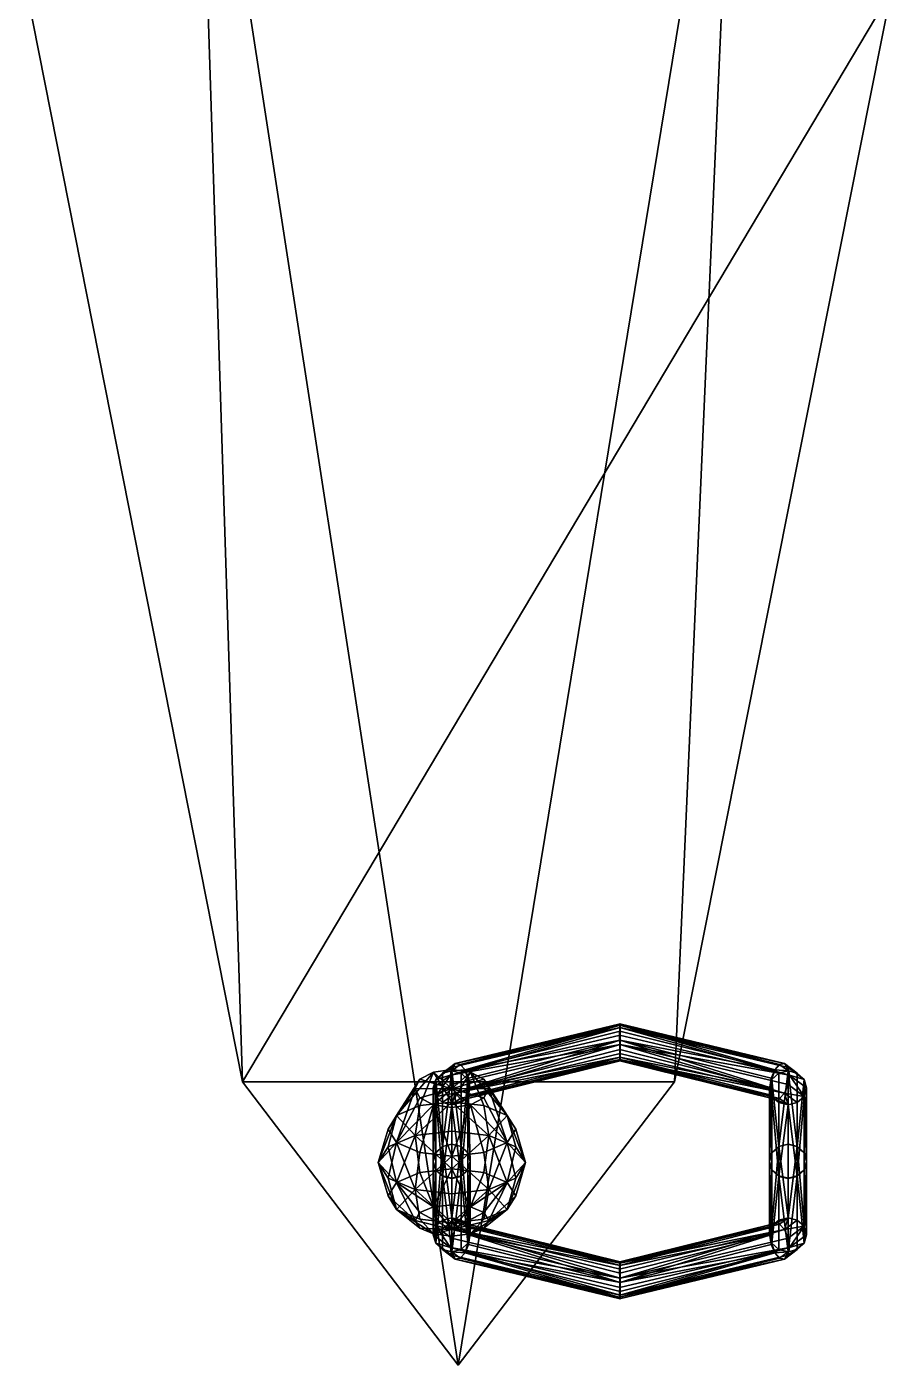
# Model space of a CAD drawing. Extents: x -0.025 to 0.025, y -0.116 to 0.083.
# Drawn here: x -0.0217 to 0.0223, y -0.116 to -0.0479 of the extents above; entities that cross this region are included whole.
import ezdxf

# ---------------------------------------------------------------- set-up
doc = ezdxf.new("R2010")
doc.units = 0

msp = doc.modelspace()

# ---------------------------------------------------------------- linework, layer by layer
at = {"color": 1}
for points in [[(-0.01074, -0.101615, -0.270177), (-0.013042, -0.029725, -0.058936), (-0.021722, -0.046069, -0.270703)], [(-0.013042, -0.029725, -0.058936), (0.000242, -0.116038, -0.267061), (0.01443, -0.029725, -0.058936)], [(0.000242, -0.116038, -0.267061), (-0.013042, -0.029725, -0.058936), (-0.01074, -0.101615, -0.270177)], [(0.01443, -0.029725, -0.058936), (0.000242, -0.116038, -0.267061), (0.011275, -0.101615, -0.270177)], [(0.01443, -0.029725, -0.058936), (0.011275, -0.101615, -0.270177), (0.022307, -0.046069, -0.270703)], [(-0.01074, -0.101615, -0.270177), (-0.021722, -0.046069, -0.270703), (0.022307, -0.046069, -0.270703)], [(0.011275, -0.101615, -0.270177), (-0.01074, -0.101615, -0.270177), (0.022307, -0.046069, -0.270703)], [(0.008499, -0.098845, -0.220026), (0.008499, -0.098663, -0.22048), (0.000102, -0.100679, -0.22523)], [(0.000102, -0.100679, -0.22523), (0.008499, -0.098663, -0.22048), (0.008499, -0.098731, -0.220964)], [(0.000102, -0.100679, -0.22523), (0.008499, -0.098731, -0.220964), (0.000352, -0.100719, -0.225648)], [(0.000352, -0.100719, -0.225648), (0.008499, -0.098731, -0.220964), (0.000601, -0.100992, -0.225966)], [(0.008499, -0.098731, -0.220964), (0.008499, -0.09903, -0.221345), (0.000601, -0.100992, -0.225966)], [(0.008476, -0.098663, -0.22048), (0.008476, -0.099599, -0.220595), (0.008476, -0.098845, -0.220026)], [(0.016872, -0.100679, -0.22523), (0.008476, -0.098663, -0.22048), (0.008476, -0.098845, -0.220026)], [(0.008476, -0.098731, -0.220963), (0.008476, -0.099599, -0.220595), (0.008476, -0.098663, -0.22048)], [(0.008476, -0.098731, -0.220963), (0.008476, -0.098663, -0.22048), (0.016872, -0.100679, -0.22523)], [(0.008476, -0.09903, -0.221345), (0.008476, -0.099599, -0.220595), (0.008476, -0.098731, -0.220963)], [(0.016373, -0.100992, -0.225966), (0.008476, -0.098731, -0.220963), (0.016623, -0.100719, -0.225648)], [(0.016373, -0.100992, -0.225966), (0.008476, -0.09903, -0.221345), (0.008476, -0.098731, -0.220963)], [(0.016623, -0.100719, -0.225648), (0.008476, -0.098731, -0.220963), (0.016872, -0.100679, -0.22523)], [(0.008499, -0.098845, -0.220026), (0.008499, -0.099599, -0.220595), (0.008499, -0.098663, -0.22048)], [(0.008499, -0.098663, -0.22048), (0.008499, -0.099599, -0.220595), (0.008499, -0.098731, -0.220964)], [(0.008499, -0.098731, -0.220964), (0.008499, -0.099599, -0.220595), (0.008499, -0.09903, -0.221345)], [(-0.000148, -0.101275, -0.224543), (0.008499, -0.09923, -0.219725), (0.008499, -0.098845, -0.220026)], [(-0.000148, -0.101275, -0.224543), (0.008499, -0.098845, -0.220026), (-0.000081, -0.100883, -0.224828)], [(0.008499, -0.099713, -0.219657), (0.008499, -0.09923, -0.219725), (-0.000148, -0.101275, -0.224543)], [(-0.000081, -0.100883, -0.224828), (0.008499, -0.098845, -0.220026), (0.000102, -0.100679, -0.22523)], [(0.000601, -0.100992, -0.225966), (0.008499, -0.09903, -0.221345), (0.008499, -0.099483, -0.221529)], [(0.000601, -0.100992, -0.225966), (0.008499, -0.099483, -0.221529), (0.000784, -0.101423, -0.226101)], [(0.000784, -0.101423, -0.226101), (0.008499, -0.099483, -0.221529), (0.000851, -0.1019, -0.226015)], [(0.008499, -0.099483, -0.221529), (0.008499, -0.099967, -0.221462), (0.000851, -0.1019, -0.226015)], [(0.008476, -0.098845, -0.220026), (0.008476, -0.099599, -0.220595), (0.008475, -0.09923, -0.219725)], [(0.008476, -0.098845, -0.220026), (0.008475, -0.09923, -0.219725), (0.017122, -0.101275, -0.224544)], [(0.008475, -0.09923, -0.219725), (0.008476, -0.099599, -0.220595), (0.008476, -0.099713, -0.219657)], [(0.017122, -0.101275, -0.224544), (0.008475, -0.09923, -0.219725), (0.008476, -0.099713, -0.219657)], [(0.017055, -0.100883, -0.224828), (0.008476, -0.098845, -0.220026), (0.017122, -0.101275, -0.224544)], [(0.016872, -0.100679, -0.22523), (0.008476, -0.098845, -0.220026), (0.017055, -0.100883, -0.224828)], [(0.008476, -0.099483, -0.221529), (0.008476, -0.099599, -0.220595), (0.008476, -0.09903, -0.221345)], [(0.008476, -0.099483, -0.221529), (0.008476, -0.09903, -0.221345), (0.016373, -0.100992, -0.225966)], [(0.01619, -0.101423, -0.226101), (0.008476, -0.099483, -0.221529), (0.016373, -0.100992, -0.225966)], [(0.008476, -0.099967, -0.221462), (0.008476, -0.099599, -0.220595), (0.008476, -0.099483, -0.221529)], [(0.016123, -0.1019, -0.226015), (0.008476, -0.099483, -0.221529), (0.01619, -0.101423, -0.226101)], [(0.016123, -0.1019, -0.226015), (0.008476, -0.099967, -0.221462), (0.008476, -0.099483, -0.221529)], [(0.008499, -0.09923, -0.219725), (0.008499, -0.099599, -0.220595), (0.008499, -0.098845, -0.220026)], [(0.008499, -0.09903, -0.221345), (0.008499, -0.099599, -0.220595), (0.008499, -0.099483, -0.221529)], [(0.008499, -0.099713, -0.219657), (0.008499, -0.099599, -0.220595), (0.008499, -0.09923, -0.219725)], [(0.008499, -0.099483, -0.221529), (0.008499, -0.099599, -0.220595), (0.008499, -0.099967, -0.221462)], [(-0.000081, -0.101751, -0.224459), (0.008499, -0.099713, -0.219657), (-0.000148, -0.101275, -0.224543)], [(0.000102, -0.102182, -0.224592), (0.008499, -0.099713, -0.219657), (-0.000081, -0.101751, -0.224459)], [(0.000102, -0.102182, -0.224592), (0.008499, -0.100165, -0.219842), (0.008499, -0.099713, -0.219657)], [(0.008499, -0.100466, -0.220227), (0.008499, -0.100165, -0.219842), (0.000102, -0.102182, -0.224592)], [(0.000851, -0.1019, -0.226015), (0.008499, -0.099967, -0.221462), (0.008499, -0.100351, -0.22116)], [(0.008476, -0.100351, -0.22116), (0.008476, -0.099599, -0.220595), (0.008476, -0.099967, -0.221462)], [(0.008476, -0.100533, -0.220708), (0.008476, -0.099599, -0.220595), (0.008476, -0.100351, -0.22116)], [(0.008476, -0.100466, -0.220227), (0.008476, -0.099599, -0.220595), (0.008476, -0.100533, -0.220708)], [(0.008476, -0.100165, -0.219842), (0.008476, -0.099599, -0.220595), (0.008476, -0.100466, -0.220227)], [(0.008476, -0.099713, -0.219657), (0.008476, -0.099599, -0.220595), (0.008476, -0.100165, -0.219842)], [(0.008476, -0.099713, -0.219657), (0.008476, -0.100165, -0.219842), (0.016872, -0.102182, -0.224592)], [(0.017055, -0.101751, -0.224459), (0.008476, -0.099713, -0.219657), (0.016872, -0.102182, -0.224592)], [(0.017122, -0.101275, -0.224544), (0.008476, -0.099713, -0.219657), (0.017055, -0.101751, -0.224459)], [(0.008476, -0.100351, -0.22116), (0.008476, -0.099967, -0.221462), (0.016123, -0.1019, -0.226015)], [(0.016872, -0.102182, -0.224592), (0.008476, -0.100165, -0.219842), (0.008476, -0.100466, -0.220227)], [(0.008499, -0.099967, -0.221462), (0.008499, -0.099599, -0.220595), (0.008499, -0.100351, -0.22116)], [(0.008499, -0.100351, -0.22116), (0.008499, -0.099599, -0.220595), (0.008499, -0.100533, -0.220708)], [(0.008499, -0.100533, -0.220708), (0.008499, -0.099599, -0.220595), (0.008499, -0.100466, -0.220227)], [(0.008499, -0.100466, -0.220227), (0.008499, -0.099599, -0.220595), (0.008499, -0.100165, -0.219842)], [(0.008499, -0.100165, -0.219842), (0.008499, -0.099599, -0.220595), (0.008499, -0.099713, -0.219657)], [(-0.000891, -0.101482, -0.22624), (-0.000081, -0.100883, -0.224828), (0.000102, -0.100679, -0.22523)], [(-0.000891, -0.101482, -0.22624), (0.000102, -0.100679, -0.22523), (-0.000546, -0.101165, -0.226375)], [(-0.000546, -0.101165, -0.226375), (0.000102, -0.100679, -0.22523), (-0.000075, -0.101048, -0.226424)], [(0.000102, -0.100679, -0.22523), (0.000352, -0.100719, -0.225648), (-0.000075, -0.101048, -0.226424)], [(-0.000075, -0.101048, -0.226424), (0.000352, -0.100719, -0.225648), (0.000601, -0.100992, -0.225966)], [(0.000352, -0.102454, -0.224911), (0.008499, -0.100466, -0.220227), (0.000102, -0.102182, -0.224592)], [(0.000601, -0.102494, -0.225328), (0.008499, -0.100466, -0.220227), (0.000352, -0.102454, -0.224911)], [(0.000784, -0.102292, -0.225732), (0.008499, -0.100351, -0.22116), (0.000601, -0.102494, -0.225328)], [(0.008499, -0.100351, -0.22116), (0.008499, -0.100533, -0.220708), (0.000601, -0.102494, -0.225328)], [(0.000601, -0.102494, -0.225328), (0.008499, -0.100533, -0.220708), (0.008499, -0.100466, -0.220227)], [(0.000851, -0.1019, -0.226015), (0.008499, -0.100351, -0.22116), (0.000784, -0.102292, -0.225732)], [(0.01619, -0.102292, -0.225732), (0.008476, -0.100351, -0.22116), (0.016123, -0.1019, -0.226015)], [(0.016373, -0.102494, -0.225328), (0.008476, -0.100351, -0.22116), (0.01619, -0.102292, -0.225732)], [(0.016373, -0.102494, -0.225328), (0.008476, -0.100533, -0.220708), (0.008476, -0.100351, -0.22116)], [(0.008476, -0.100466, -0.220227), (0.008476, -0.100533, -0.220708), (0.016373, -0.102494, -0.225328)], [(0.016623, -0.102454, -0.224911), (0.008476, -0.100466, -0.220227), (0.016373, -0.102494, -0.225328)], [(0.016872, -0.102182, -0.224592), (0.008476, -0.100466, -0.220227), (0.016623, -0.102454, -0.224911)], [(0.016373, -0.100992, -0.225966), (0.016623, -0.100719, -0.225648), (0.017049, -0.101049, -0.226424)], [(0.017049, -0.101049, -0.226424), (0.016623, -0.100719, -0.225648), (0.016872, -0.100679, -0.22523)], [(0.016872, -0.100679, -0.22523), (0.017055, -0.100883, -0.224828), (0.017865, -0.101482, -0.22624)], [(0.01752, -0.101165, -0.226375), (0.016872, -0.100679, -0.22523), (0.017865, -0.101482, -0.22624)], [(0.017049, -0.101049, -0.226424), (0.016872, -0.100679, -0.22523), (0.01752, -0.101165, -0.226375)], [(-0.001009, -0.101116, -0.234834), (-0.001697, -0.101467, -0.235588), (-0.002887, -0.103324, -0.23418)], [(-0.001697, -0.102821, -0.233101), (-0.001009, -0.101116, -0.234834), (-0.002887, -0.103324, -0.23418)], [(-0.002887, -0.103324, -0.23418), (-0.001697, -0.101467, -0.235588), (-0.001948, -0.101948, -0.236618)], [(-0.001948, -0.101948, -0.236618), (-0.001697, -0.101467, -0.235588), (-0.00007, -0.101959, -0.236613)], [(-0.001697, -0.101467, -0.235588), (-0.001009, -0.101116, -0.234834), (-0.00007, -0.101959, -0.236613)], [(-0.00007, -0.102637, -0.232705), (-0.001009, -0.101116, -0.234834), (-0.001697, -0.102821, -0.233101)], [(-0.000891, -0.102351, -0.225871), (-0.000148, -0.101275, -0.224543), (-0.001017, -0.101917, -0.226056)], [(-0.001017, -0.101917, -0.226056), (-0.000148, -0.101275, -0.224543), (-0.000891, -0.101482, -0.22624)], [(-0.001017, -0.105671, -0.234899), (-0.001017, -0.101917, -0.226056), (-0.000891, -0.101482, -0.22624)], [(-0.001017, -0.105671, -0.234899), (-0.000891, -0.101482, -0.22624), (-0.000891, -0.105236, -0.235083)], [(-0.001009, -0.101116, -0.234834), (-0.00007, -0.100987, -0.234557), (-0.00007, -0.101959, -0.236613)], [(-0.00007, -0.102637, -0.232705), (-0.00007, -0.100987, -0.234557), (-0.001009, -0.101116, -0.234834)], [(-0.000148, -0.101275, -0.224543), (-0.000081, -0.100883, -0.224828), (-0.000891, -0.101482, -0.22624)], [(-0.000891, -0.101482, -0.22624), (-0.000546, -0.101165, -0.226375), (-0.000546, -0.104919, -0.235218)], [(-0.000891, -0.102351, -0.225871), (-0.000081, -0.101751, -0.224459), (-0.000148, -0.101275, -0.224543)], [(-0.000891, -0.105236, -0.235083), (-0.000891, -0.101482, -0.22624), (-0.000546, -0.104919, -0.235218)], [(-0.000546, -0.104919, -0.235218), (-0.000546, -0.101165, -0.226375), (-0.000075, -0.101048, -0.226424)], [(-0.000546, -0.104919, -0.235218), (-0.000075, -0.101048, -0.226424), (-0.000075, -0.104802, -0.235267)], [(-0.000075, -0.101048, -0.226424), (0.000601, -0.100992, -0.225966), (0.000397, -0.101165, -0.226375)], [(-0.000075, -0.104802, -0.235267), (-0.000075, -0.101048, -0.226424), (0.000397, -0.104919, -0.235218)], [(-0.000075, -0.101048, -0.226424), (0.000397, -0.101165, -0.226375), (0.000397, -0.104919, -0.235218)], [(-0.00007, -0.100987, -0.234557), (0.00087, -0.101116, -0.234834), (-0.00007, -0.101959, -0.236613)], [(0.00087, -0.101116, -0.234834), (-0.00007, -0.100987, -0.234557), (-0.00007, -0.102637, -0.232705)], [(0.00087, -0.101116, -0.234834), (0.001557, -0.101467, -0.235588), (-0.00007, -0.101959, -0.236613)], [(0.001557, -0.102821, -0.233101), (0.00087, -0.101116, -0.234834), (-0.00007, -0.102637, -0.232705)], [(0.001557, -0.101467, -0.235588), (0.001809, -0.101948, -0.236618), (-0.00007, -0.101959, -0.236613)], [(0.000397, -0.101165, -0.226375), (0.000601, -0.100992, -0.225966), (0.000742, -0.101482, -0.22624)], [(0.000397, -0.104919, -0.235218), (0.000397, -0.101165, -0.226375), (0.000742, -0.101482, -0.22624)], [(0.000397, -0.104919, -0.235218), (0.000742, -0.101482, -0.22624), (0.000742, -0.105236, -0.235083)], [(0.000601, -0.100992, -0.225966), (0.000784, -0.101423, -0.226101), (0.000742, -0.101482, -0.22624)], [(0.000742, -0.101482, -0.22624), (0.000784, -0.101423, -0.226101), (0.000851, -0.1019, -0.226015)], [(0.000742, -0.105236, -0.235083), (0.000742, -0.101482, -0.22624), (0.000868, -0.105671, -0.234899)], [(0.002748, -0.103324, -0.23418), (0.00087, -0.101116, -0.234834), (0.001557, -0.102821, -0.233101)], [(0.002748, -0.103324, -0.23418), (0.001557, -0.101467, -0.235588), (0.00087, -0.101116, -0.234834)], [(0.001809, -0.101948, -0.236618), (0.001557, -0.101467, -0.235588), (0.002748, -0.103324, -0.23418)], [(0.016107, -0.105671, -0.234899), (0.016233, -0.101482, -0.22624), (0.016233, -0.105236, -0.235083)], [(0.016107, -0.105671, -0.234899), (0.016107, -0.101917, -0.226056), (0.016233, -0.101482, -0.22624)], [(0.016107, -0.101917, -0.226056), (0.016123, -0.1019, -0.226015), (0.016233, -0.101482, -0.22624)], [(0.016123, -0.1019, -0.226015), (0.01619, -0.101423, -0.226101), (0.016233, -0.101482, -0.22624)], [(0.016233, -0.101482, -0.22624), (0.01619, -0.101423, -0.226101), (0.016373, -0.100992, -0.225966)], [(0.016233, -0.101482, -0.22624), (0.016373, -0.100992, -0.225966), (0.016578, -0.101165, -0.226375)], [(0.016233, -0.101482, -0.22624), (0.016578, -0.101165, -0.226375), (0.016578, -0.104919, -0.235218)], [(0.016233, -0.105236, -0.235083), (0.016233, -0.101482, -0.22624), (0.016578, -0.104919, -0.235218)], [(0.016578, -0.101165, -0.226375), (0.016373, -0.100992, -0.225966), (0.017049, -0.101049, -0.226424)], [(0.016578, -0.104919, -0.235218), (0.017049, -0.101049, -0.226424), (0.017049, -0.104802, -0.235267)], [(0.016578, -0.104919, -0.235218), (0.016578, -0.101165, -0.226375), (0.017049, -0.101049, -0.226424)], [(0.017049, -0.101049, -0.226424), (0.01752, -0.101165, -0.226375), (0.017521, -0.104919, -0.235218)], [(0.017049, -0.104802, -0.235267), (0.017049, -0.101049, -0.226424), (0.017521, -0.104919, -0.235218)], [(0.017865, -0.101482, -0.22624), (0.017055, -0.100883, -0.224828), (0.017122, -0.101275, -0.224544)], [(0.017122, -0.101275, -0.224544), (0.017055, -0.101751, -0.224459), (0.017865, -0.102351, -0.225871)], [(0.017992, -0.101917, -0.226056), (0.017122, -0.101275, -0.224544), (0.017865, -0.102351, -0.225871)], [(0.017865, -0.101482, -0.22624), (0.017122, -0.101275, -0.224544), (0.017992, -0.101917, -0.226056)], [(0.017521, -0.104919, -0.235218), (0.01752, -0.101165, -0.226375), (0.017865, -0.101482, -0.22624)], [(0.017521, -0.104919, -0.235218), (0.017865, -0.101482, -0.22624), (0.017866, -0.105236, -0.235083)], [(0.017865, -0.101482, -0.22624), (0.017992, -0.101917, -0.226056), (0.017992, -0.105671, -0.234899)], [(0.017866, -0.105236, -0.235083), (0.017865, -0.101482, -0.22624), (0.017992, -0.105671, -0.234899)], [(0.000242, -0.116038, -0.267061), (-0.01074, -0.101615, -0.270177), (0.011275, -0.101615, -0.270177)], [(-0.002887, -0.103324, -0.23418), (-0.001948, -0.101948, -0.236618), (-0.003323, -0.104012, -0.235655)], [(-0.003323, -0.104012, -0.235655), (-0.001948, -0.101948, -0.236618), (-0.002887, -0.1047, -0.23713)], [(-0.001948, -0.101948, -0.236618), (-0.001697, -0.102428, -0.237649), (-0.002887, -0.1047, -0.23713)], [(-0.001697, -0.102428, -0.237649), (-0.001948, -0.101948, -0.236618), (-0.00007, -0.101959, -0.236613)], [(-0.001009, -0.10278, -0.238403), (-0.001697, -0.102428, -0.237649), (-0.00007, -0.101959, -0.236613)], [(-0.000891, -0.102351, -0.225871), (-0.001017, -0.101917, -0.226056), (-0.001017, -0.105671, -0.234899)], [(-0.00007, -0.102909, -0.238679), (-0.001009, -0.10278, -0.238403), (-0.00007, -0.101959, -0.236613)], [(0.000102, -0.102182, -0.224592), (-0.000081, -0.101751, -0.224459), (-0.000891, -0.102351, -0.225871)], [(-0.000546, -0.102667, -0.225737), (0.000102, -0.102182, -0.224592), (-0.000891, -0.102351, -0.225871)], [(-0.000075, -0.102784, -0.225687), (0.000102, -0.102182, -0.224592), (-0.000546, -0.102667, -0.225737)], [(-0.000075, -0.102784, -0.225687), (0.000352, -0.102454, -0.224911), (0.000102, -0.102182, -0.224592)], [(0.001809, -0.101948, -0.236618), (0.001557, -0.102428, -0.237649), (-0.00007, -0.101959, -0.236613)], [(0.001557, -0.102428, -0.237649), (0.00087, -0.10278, -0.238403), (-0.00007, -0.101959, -0.236613)], [(0.00087, -0.10278, -0.238403), (-0.00007, -0.102909, -0.238679), (-0.00007, -0.101959, -0.236613)], [(0.000851, -0.1019, -0.226015), (0.000784, -0.102292, -0.225732), (0.000742, -0.102351, -0.225871)], [(0.002748, -0.1047, -0.23713), (0.001557, -0.102428, -0.237649), (0.001809, -0.101948, -0.236618)], [(0.003184, -0.104012, -0.235655), (0.001809, -0.101948, -0.236618), (0.002748, -0.103324, -0.23418)], [(0.002748, -0.1047, -0.23713), (0.001809, -0.101948, -0.236618), (0.003184, -0.104012, -0.235655)], [(0.016233, -0.102351, -0.225871), (0.016123, -0.1019, -0.226015), (0.016107, -0.101917, -0.226056)], [(0.016233, -0.102351, -0.225871), (0.016107, -0.101917, -0.226056), (0.016107, -0.105671, -0.234899)], [(0.016233, -0.102351, -0.225871), (0.01619, -0.102292, -0.225732), (0.016123, -0.1019, -0.226015)], [(0.016872, -0.102182, -0.224592), (0.016623, -0.102454, -0.224911), (0.017049, -0.102784, -0.225687)], [(0.017865, -0.102351, -0.225871), (0.017055, -0.101751, -0.224459), (0.016872, -0.102182, -0.224592)], [(0.01752, -0.102667, -0.225737), (0.016872, -0.102182, -0.224592), (0.017049, -0.102784, -0.225687)], [(0.017865, -0.102351, -0.225871), (0.016872, -0.102182, -0.224592), (0.01752, -0.102667, -0.225737)], [(0.017992, -0.105671, -0.234899), (0.017992, -0.101917, -0.226056), (0.017865, -0.102351, -0.225871)], [(-0.002887, -0.1047, -0.23713), (-0.001697, -0.102428, -0.237649), (-0.001009, -0.10278, -0.238403)], [(-0.002887, -0.1047, -0.23713), (-0.001009, -0.10278, -0.238403), (-0.001697, -0.105203, -0.238209)], [(-0.001948, -0.10434, -0.231911), (-0.001697, -0.102821, -0.233101), (-0.002887, -0.103324, -0.23418)], [(-0.00007, -0.102637, -0.232705), (-0.001697, -0.102821, -0.233101), (-0.001948, -0.10434, -0.231911)], [(-0.00007, -0.104128, -0.231457), (-0.00007, -0.102637, -0.232705), (-0.001948, -0.10434, -0.231911)], [(-0.001697, -0.105203, -0.238209), (-0.001009, -0.10278, -0.238403), (-0.00007, -0.105387, -0.238604)], [(-0.000891, -0.106104, -0.234715), (-0.000891, -0.102351, -0.225871), (-0.001017, -0.105671, -0.234899)], [(-0.001009, -0.10278, -0.238403), (-0.00007, -0.102909, -0.238679), (-0.00007, -0.105387, -0.238604)], [(-0.000546, -0.106421, -0.23458), (-0.000546, -0.102667, -0.225737), (-0.000891, -0.102351, -0.225871)], [(-0.000546, -0.106421, -0.23458), (-0.000891, -0.102351, -0.225871), (-0.000891, -0.106104, -0.234715)], [(-0.000075, -0.102784, -0.225687), (-0.000546, -0.102667, -0.225737), (-0.000546, -0.106421, -0.23458)], [(-0.000075, -0.106538, -0.234531), (-0.000075, -0.102784, -0.225687), (-0.000546, -0.106421, -0.23458)], [(0.000601, -0.102494, -0.225328), (0.000352, -0.102454, -0.224911), (-0.000075, -0.102784, -0.225687)], [(0.000397, -0.102667, -0.225737), (0.000601, -0.102494, -0.225328), (-0.000075, -0.102784, -0.225687)], [(0.000397, -0.106421, -0.23458), (0.000397, -0.102667, -0.225737), (-0.000075, -0.102784, -0.225687)], [(0.000397, -0.106421, -0.23458), (-0.000075, -0.102784, -0.225687), (-0.000075, -0.106538, -0.234531)], [(0.001809, -0.10434, -0.231911), (-0.00007, -0.102637, -0.232705), (-0.00007, -0.104128, -0.231457)], [(0.001809, -0.10434, -0.231911), (0.001557, -0.102821, -0.233101), (-0.00007, -0.102637, -0.232705)], [(-0.00007, -0.105387, -0.238604), (0.00087, -0.10278, -0.238403), (0.001557, -0.105203, -0.238209)], [(-0.00007, -0.105387, -0.238604), (-0.00007, -0.102909, -0.238679), (0.00087, -0.10278, -0.238403)], [(0.000742, -0.106104, -0.234715), (0.000742, -0.102351, -0.225871), (0.000397, -0.106421, -0.23458)], [(0.000742, -0.102351, -0.225871), (0.000397, -0.102667, -0.225737), (0.000397, -0.106421, -0.23458)], [(0.000742, -0.102351, -0.225871), (0.000601, -0.102494, -0.225328), (0.000397, -0.102667, -0.225737)], [(0.000742, -0.102351, -0.225871), (0.000784, -0.102292, -0.225732), (0.000601, -0.102494, -0.225328)], [(0.000868, -0.105671, -0.234899), (0.000742, -0.102351, -0.225871), (0.000742, -0.106104, -0.234715)], [(0.00087, -0.10278, -0.238403), (0.001557, -0.102428, -0.237649), (0.002748, -0.1047, -0.23713)], [(0.001557, -0.105203, -0.238209), (0.00087, -0.10278, -0.238403), (0.002748, -0.1047, -0.23713)], [(0.002748, -0.103324, -0.23418), (0.001557, -0.102821, -0.233101), (0.001809, -0.10434, -0.231911)], [(0.016233, -0.106104, -0.234715), (0.016233, -0.102351, -0.225871), (0.016107, -0.105671, -0.234899)], [(0.016373, -0.102494, -0.225328), (0.01619, -0.102292, -0.225732), (0.016233, -0.102351, -0.225871)], [(0.016578, -0.106421, -0.23458), (0.016233, -0.102351, -0.225871), (0.016233, -0.106104, -0.234715)], [(0.016578, -0.106421, -0.23458), (0.016578, -0.102667, -0.225737), (0.016233, -0.102351, -0.225871)], [(0.016578, -0.102667, -0.225737), (0.016373, -0.102494, -0.225328), (0.016233, -0.102351, -0.225871)], [(0.017049, -0.102784, -0.225687), (0.016623, -0.102454, -0.224911), (0.016373, -0.102494, -0.225328)], [(0.017049, -0.102784, -0.225687), (0.016373, -0.102494, -0.225328), (0.016578, -0.102667, -0.225737)], [(0.017049, -0.102784, -0.225687), (0.016578, -0.102667, -0.225737), (0.016578, -0.106421, -0.23458)], [(0.017049, -0.106538, -0.234531), (0.017049, -0.102784, -0.225687), (0.016578, -0.106421, -0.23458)], [(0.017521, -0.106421, -0.23458), (0.01752, -0.102667, -0.225737), (0.017049, -0.102784, -0.225687)], [(0.017521, -0.106421, -0.23458), (0.017049, -0.102784, -0.225687), (0.017049, -0.106538, -0.234531)], [(0.017865, -0.102351, -0.225871), (0.01752, -0.102667, -0.225737), (0.017521, -0.106421, -0.23458)], [(0.017865, -0.106104, -0.234715), (0.017865, -0.102351, -0.225871), (0.017521, -0.106421, -0.23458)], [(0.017992, -0.105671, -0.234899), (0.017865, -0.102351, -0.225871), (0.017865, -0.106104, -0.234715)], [(-0.002887, -0.103324, -0.23418), (-0.003323, -0.104012, -0.235655), (-0.003827, -0.105715, -0.234861)], [(-0.003323, -0.104921, -0.233158), (-0.002887, -0.103324, -0.23418), (-0.003827, -0.105715, -0.234861)], [(-0.001948, -0.10434, -0.231911), (-0.002887, -0.103324, -0.23418), (-0.003323, -0.104921, -0.233158)], [(0.003184, -0.104921, -0.233158), (0.002748, -0.103324, -0.23418), (0.001809, -0.10434, -0.231911)], [(0.003687, -0.105715, -0.234861), (0.002748, -0.103324, -0.23418), (0.003184, -0.104921, -0.233158)], [(0.003687, -0.105715, -0.234861), (0.003184, -0.104012, -0.235655), (0.002748, -0.103324, -0.23418)], [(-0.003827, -0.105715, -0.234861), (-0.003323, -0.104012, -0.235655), (-0.002887, -0.1047, -0.23713)], [(-0.00007, -0.106042, -0.231117), (-0.00007, -0.104128, -0.231457), (-0.001948, -0.10434, -0.231911)], [(0.001809, -0.10434, -0.231911), (-0.00007, -0.104128, -0.231457), (-0.00007, -0.106042, -0.231117)], [(0.002748, -0.1047, -0.23713), (0.003184, -0.104012, -0.235655), (0.003687, -0.105715, -0.234861)], [(-0.003827, -0.105715, -0.234861), (-0.002887, -0.1047, -0.23713), (-0.003323, -0.10651, -0.236565)], [(-0.002887, -0.10673, -0.232592), (-0.003323, -0.104921, -0.233158), (-0.003827, -0.105715, -0.234861)], [(-0.001948, -0.10434, -0.231911), (-0.003323, -0.104921, -0.233158), (-0.002887, -0.10673, -0.232592)], [(-0.003323, -0.10651, -0.236565), (-0.002887, -0.1047, -0.23713), (-0.001948, -0.10709, -0.23781)], [(-0.001697, -0.106227, -0.231513), (-0.001948, -0.10434, -0.231911), (-0.002887, -0.10673, -0.232592)], [(-0.002887, -0.1047, -0.23713), (-0.001697, -0.105203, -0.238209), (-0.001948, -0.10709, -0.23781)], [(-0.00007, -0.106042, -0.231117), (-0.001948, -0.10434, -0.231911), (-0.001697, -0.106227, -0.231513)], [(-0.000546, -0.104889, -0.235148), (-0.000891, -0.108961, -0.243858), (-0.000891, -0.105207, -0.235015)], [(-0.000546, -0.104889, -0.235148), (-0.000546, -0.108644, -0.243993), (-0.000891, -0.108961, -0.243858)], [(-0.000075, -0.104773, -0.235199), (-0.000075, -0.108527, -0.244042), (-0.000546, -0.104889, -0.235148)], [(-0.000075, -0.108527, -0.244042), (-0.000546, -0.108644, -0.243993), (-0.000546, -0.104889, -0.235148)], [(0.000397, -0.104889, -0.235148), (-0.000075, -0.108527, -0.244042), (-0.000075, -0.104773, -0.235199)], [(0.000397, -0.104889, -0.235148), (0.000397, -0.108644, -0.243993), (-0.000075, -0.108527, -0.244042)], [(0.001557, -0.106227, -0.231513), (0.001809, -0.10434, -0.231911), (-0.00007, -0.106042, -0.231117)], [(0.000742, -0.108961, -0.243858), (0.000397, -0.108644, -0.243993), (0.000397, -0.104889, -0.235148)], [(0.000742, -0.105207, -0.235014), (0.000742, -0.108961, -0.243858), (0.000397, -0.104889, -0.235148)], [(0.002748, -0.10673, -0.232592), (0.001809, -0.10434, -0.231911), (0.001557, -0.106227, -0.231513)], [(0.001809, -0.10709, -0.23781), (0.001557, -0.105203, -0.238209), (0.002748, -0.1047, -0.23713)], [(0.002748, -0.10673, -0.232592), (0.003184, -0.104921, -0.233158), (0.001809, -0.10434, -0.231911)], [(0.001809, -0.10709, -0.23781), (0.002748, -0.1047, -0.23713), (0.003184, -0.10651, -0.236565)], [(0.003184, -0.10651, -0.236565), (0.002748, -0.1047, -0.23713), (0.003687, -0.105715, -0.234861)], [(0.003687, -0.105715, -0.234861), (0.003184, -0.104921, -0.233158), (0.002748, -0.10673, -0.232592)], [(0.016578, -0.104889, -0.235148), (0.016578, -0.108644, -0.243993), (0.016233, -0.108961, -0.243858)], [(0.016578, -0.104889, -0.235148), (0.016233, -0.108961, -0.243858), (0.016233, -0.105207, -0.235014)], [(0.017049, -0.104773, -0.235199), (0.017049, -0.108527, -0.244042), (0.016578, -0.104889, -0.235148)], [(0.017049, -0.108527, -0.244042), (0.016578, -0.108644, -0.243993), (0.016578, -0.104889, -0.235148)], [(0.017521, -0.10489, -0.23515), (0.017049, -0.108527, -0.244042), (0.017049, -0.104773, -0.235199)], [(0.017521, -0.10489, -0.23515), (0.017521, -0.108644, -0.243993), (0.017049, -0.108527, -0.244042)], [(0.017865, -0.105207, -0.235014), (0.017866, -0.108961, -0.243858), (0.017521, -0.10489, -0.23515)], [(0.017866, -0.108961, -0.243858), (0.017521, -0.108644, -0.243993), (0.017521, -0.10489, -0.23515)], [(-0.001948, -0.10709, -0.23781), (-0.001697, -0.105203, -0.238209), (-0.00007, -0.105387, -0.238604)], [(-0.001948, -0.10709, -0.23781), (-0.00007, -0.105387, -0.238604), (-0.00007, -0.107303, -0.238266)], [(-0.000891, -0.105207, -0.235015), (-0.000891, -0.108961, -0.243858), (-0.001017, -0.105641, -0.23483)], [(-0.00007, -0.105387, -0.238604), (0.001557, -0.105203, -0.238209), (0.001809, -0.10709, -0.23781)], [(-0.00007, -0.107303, -0.238266), (-0.00007, -0.105387, -0.238604), (0.001809, -0.10709, -0.23781)], [(0.000868, -0.105641, -0.23483), (0.000742, -0.108961, -0.243858), (0.000742, -0.105207, -0.235014)], [(0.016233, -0.105207, -0.235014), (0.016233, -0.108961, -0.243858), (0.016107, -0.105641, -0.23483)], [(0.017992, -0.105641, -0.23483), (0.017866, -0.108961, -0.243858), (0.017865, -0.105207, -0.235014)], [(-0.002887, -0.10673, -0.232592), (-0.003827, -0.105715, -0.234861), (-0.003323, -0.107418, -0.234067)], [(-0.003827, -0.105715, -0.234861), (-0.003323, -0.10651, -0.236565), (-0.002887, -0.108106, -0.235542)], [(-0.003323, -0.107418, -0.234067), (-0.003827, -0.105715, -0.234861), (-0.002887, -0.108106, -0.235542)], [(-0.001009, -0.107976, -0.232011), (-0.001697, -0.106227, -0.231513), (-0.002887, -0.10673, -0.232592)], [(-0.00007, -0.106042, -0.231117), (-0.001697, -0.106227, -0.231513), (-0.001009, -0.107976, -0.232011)], [(-0.001017, -0.105641, -0.23483), (-0.000891, -0.109829, -0.24349), (-0.000891, -0.106075, -0.234646)], [(-0.001017, -0.105641, -0.23483), (-0.001017, -0.109395, -0.243674), (-0.000891, -0.109829, -0.24349)], [(-0.000891, -0.108961, -0.243858), (-0.001017, -0.109395, -0.243674), (-0.001017, -0.105641, -0.23483)], [(-0.00007, -0.10787, -0.231783), (-0.00007, -0.106042, -0.231117), (-0.001009, -0.107976, -0.232011)], [(-0.000891, -0.106075, -0.234646), (-0.000891, -0.109829, -0.24349), (-0.000546, -0.106392, -0.234511)], [(0.00087, -0.107976, -0.232011), (-0.00007, -0.106042, -0.231117), (-0.00007, -0.10787, -0.231783)], [(0.00087, -0.107976, -0.232011), (0.001557, -0.106227, -0.231513), (-0.00007, -0.106042, -0.231117)], [(0.000397, -0.106392, -0.234511), (0.000742, -0.109829, -0.24349), (0.000742, -0.106075, -0.234645)], [(0.000868, -0.105641, -0.23483), (0.000868, -0.109395, -0.243674), (0.000742, -0.108961, -0.243858)], [(0.000742, -0.109829, -0.24349), (0.000868, -0.109395, -0.243674), (0.000868, -0.105641, -0.23483)], [(0.000742, -0.106075, -0.234645), (0.000742, -0.109829, -0.24349), (0.000868, -0.105641, -0.23483)], [(0.002748, -0.10673, -0.232592), (0.001557, -0.106227, -0.231513), (0.00087, -0.107976, -0.232011)], [(0.003184, -0.107418, -0.234067), (0.003687, -0.105715, -0.234861), (0.002748, -0.10673, -0.232592)], [(0.002748, -0.108106, -0.235542), (0.003687, -0.105715, -0.234861), (0.003184, -0.107418, -0.234067)], [(0.002748, -0.108106, -0.235542), (0.003184, -0.10651, -0.236565), (0.003687, -0.105715, -0.234861)], [(0.016233, -0.108961, -0.243858), (0.016107, -0.109395, -0.243674), (0.016107, -0.105641, -0.23483)], [(0.016107, -0.105641, -0.23483), (0.016107, -0.109395, -0.243674), (0.016233, -0.109829, -0.24349)], [(0.016107, -0.105641, -0.23483), (0.016233, -0.109829, -0.24349), (0.016233, -0.106075, -0.234645)], [(0.016233, -0.106075, -0.234645), (0.016233, -0.109829, -0.24349), (0.016578, -0.106392, -0.234511)], [(0.017521, -0.106392, -0.234512), (0.017866, -0.109829, -0.24349), (0.017865, -0.106075, -0.234645)], [(0.017865, -0.106075, -0.234645), (0.017866, -0.109829, -0.24349), (0.017992, -0.105641, -0.23483)], [(0.017866, -0.109829, -0.24349), (0.017992, -0.109395, -0.243674), (0.017992, -0.105641, -0.23483)], [(0.017992, -0.105641, -0.23483), (0.017992, -0.109395, -0.243674), (0.017866, -0.108961, -0.243858)], [(-0.002887, -0.108106, -0.235542), (-0.003323, -0.10651, -0.236565), (-0.001948, -0.10709, -0.23781)], [(-0.002887, -0.10673, -0.232592), (-0.003323, -0.107418, -0.234067), (-0.001948, -0.108664, -0.233486)], [(-0.001697, -0.108267, -0.232635), (-0.002887, -0.10673, -0.232592), (-0.001948, -0.108664, -0.233486)], [(-0.001009, -0.107976, -0.232011), (-0.002887, -0.10673, -0.232592), (-0.001697, -0.108267, -0.232635)], [(-0.000891, -0.109829, -0.24349), (-0.000546, -0.110146, -0.243355), (-0.000546, -0.106392, -0.234511)], [(-0.000546, -0.106392, -0.234511), (-0.000075, -0.110263, -0.243306), (-0.000075, -0.106509, -0.234462)], [(-0.000546, -0.106392, -0.234511), (-0.000546, -0.110146, -0.243355), (-0.000075, -0.110263, -0.243306)], [(-0.000075, -0.110263, -0.243306), (0.000397, -0.110146, -0.243355), (0.000397, -0.106392, -0.234511)], [(-0.000075, -0.106509, -0.234462), (-0.000075, -0.110263, -0.243306), (0.000397, -0.106392, -0.234511)], [(0.000397, -0.106392, -0.234511), (0.000397, -0.110146, -0.243355), (0.000742, -0.109829, -0.24349)], [(0.001557, -0.108267, -0.232635), (0.002748, -0.10673, -0.232592), (0.00087, -0.107976, -0.232011)], [(0.001809, -0.108664, -0.233486), (0.002748, -0.10673, -0.232592), (0.001557, -0.108267, -0.232635)], [(0.001809, -0.10709, -0.23781), (0.003184, -0.10651, -0.236565), (0.002748, -0.108106, -0.235542)], [(0.001809, -0.108664, -0.233486), (0.003184, -0.107418, -0.234067), (0.002748, -0.10673, -0.232592)], [(0.016233, -0.109829, -0.24349), (0.016578, -0.110146, -0.243355), (0.016578, -0.106392, -0.234511)], [(0.016578, -0.106392, -0.234511), (0.016578, -0.110146, -0.243355), (0.01705, -0.110263, -0.243306)], [(0.016578, -0.106392, -0.234511), (0.01705, -0.110263, -0.243306), (0.017049, -0.106509, -0.234462)], [(0.017049, -0.106509, -0.234462), (0.01705, -0.110263, -0.243306), (0.017521, -0.106392, -0.234512)], [(0.01705, -0.110263, -0.243306), (0.017521, -0.110146, -0.243355), (0.017521, -0.106392, -0.234512)], [(0.017521, -0.106392, -0.234512), (0.017521, -0.110146, -0.243355), (0.017866, -0.109829, -0.24349)], [(-0.001948, -0.108664, -0.233486), (-0.003323, -0.107418, -0.234067), (-0.002887, -0.108106, -0.235542)], [(-0.002887, -0.108106, -0.235542), (-0.001948, -0.10709, -0.23781), (-0.001697, -0.108609, -0.236621)], [(-0.001948, -0.10709, -0.23781), (-0.00007, -0.107303, -0.238266), (-0.00007, -0.108793, -0.237016)], [(-0.001697, -0.108609, -0.236621), (-0.001948, -0.10709, -0.23781), (-0.00007, -0.108793, -0.237016)], [(-0.00007, -0.108793, -0.237016), (0.001809, -0.10709, -0.23781), (0.001557, -0.108609, -0.236621)], [(-0.00007, -0.108793, -0.237016), (-0.00007, -0.107303, -0.238266), (0.001809, -0.10709, -0.23781)], [(0.001557, -0.108609, -0.236621), (0.001809, -0.10709, -0.23781), (0.002748, -0.108106, -0.235542)], [(0.002748, -0.108106, -0.235542), (0.003184, -0.107418, -0.234067), (0.001809, -0.108664, -0.233486)], [(-0.002887, -0.108106, -0.235542), (-0.001697, -0.108609, -0.236621), (-0.001009, -0.109352, -0.234961)], [(-0.001697, -0.109061, -0.234337), (-0.002887, -0.108106, -0.235542), (-0.001009, -0.109352, -0.234961)], [(-0.001948, -0.108664, -0.233486), (-0.002887, -0.108106, -0.235542), (-0.001697, -0.109061, -0.234337)], [(-0.001697, -0.108267, -0.232635), (-0.001948, -0.108664, -0.233486), (-0.00007, -0.10912, -0.233273)], [(-0.001009, -0.107976, -0.232011), (-0.001697, -0.108267, -0.232635), (-0.00007, -0.10912, -0.233273)], [(-0.00007, -0.10787, -0.231783), (-0.001009, -0.107976, -0.232011), (-0.00007, -0.10912, -0.233273)], [(0.00087, -0.107976, -0.232011), (-0.00007, -0.10787, -0.231783), (-0.00007, -0.10912, -0.233273)], [(0.001557, -0.108267, -0.232635), (0.00087, -0.107976, -0.232011), (-0.00007, -0.10912, -0.233273)], [(0.001809, -0.108664, -0.233486), (0.001557, -0.108267, -0.232635), (-0.00007, -0.10912, -0.233273)], [(0.00087, -0.109352, -0.234961), (0.002748, -0.108106, -0.235542), (0.001557, -0.109061, -0.234337)], [(0.00087, -0.109352, -0.234961), (0.001557, -0.108609, -0.236621), (0.002748, -0.108106, -0.235542)], [(0.001557, -0.109061, -0.234337), (0.002748, -0.108106, -0.235542), (0.001809, -0.108664, -0.233486)], [(-0.001948, -0.108664, -0.233486), (-0.001697, -0.109061, -0.234337), (-0.00007, -0.10912, -0.233273)], [(-0.001009, -0.109352, -0.234961), (-0.001697, -0.108609, -0.236621), (-0.00007, -0.108793, -0.237016)], [(-0.000891, -0.108961, -0.243858), (-0.000148, -0.110037, -0.245185), (-0.001017, -0.109395, -0.243674)], [(-0.001009, -0.109352, -0.234961), (-0.00007, -0.108793, -0.237016), (-0.00007, -0.109459, -0.235189)], [(-0.000546, -0.108644, -0.243993), (0.000102, -0.109129, -0.245137), (-0.000891, -0.108961, -0.243858)], [(-0.000891, -0.108961, -0.243858), (-0.000081, -0.10956, -0.24527), (-0.000148, -0.110037, -0.245185)], [(0.000102, -0.109129, -0.245137), (-0.000081, -0.10956, -0.24527), (-0.000891, -0.108961, -0.243858)], [(-0.000075, -0.108527, -0.244042), (0.000102, -0.109129, -0.245137), (-0.000546, -0.108644, -0.243993)], [(0.000601, -0.108817, -0.244402), (0.000352, -0.108857, -0.244819), (-0.000075, -0.108527, -0.244042)], [(0.000397, -0.108644, -0.243993), (0.000601, -0.108817, -0.244402), (-0.000075, -0.108527, -0.244042)], [(-0.000075, -0.108527, -0.244042), (0.000352, -0.108857, -0.244819), (0.000102, -0.109129, -0.245137)], [(-0.00007, -0.108793, -0.237016), (0.001557, -0.108609, -0.236621), (0.00087, -0.109352, -0.234961)], [(0.001557, -0.109061, -0.234337), (0.001809, -0.108664, -0.233486), (-0.00007, -0.10912, -0.233273)], [(-0.00007, -0.109459, -0.235189), (-0.00007, -0.108793, -0.237016), (0.00087, -0.109352, -0.234961)], [(0.000352, -0.108857, -0.244819), (0.008499, -0.110845, -0.249504), (0.000102, -0.109129, -0.245137)], [(0.000601, -0.108817, -0.244402), (0.008499, -0.110845, -0.249504), (0.000352, -0.108857, -0.244819)], [(0.000742, -0.108961, -0.243858), (0.000601, -0.108817, -0.244402), (0.000397, -0.108644, -0.243993)], [(0.000601, -0.108817, -0.244402), (0.008499, -0.110778, -0.249022), (0.008499, -0.110845, -0.249504)], [(0.000742, -0.108961, -0.243858), (0.000784, -0.10902, -0.243997), (0.000601, -0.108817, -0.244402)], [(0.008499, -0.110961, -0.248569), (0.008499, -0.110778, -0.249022), (0.000601, -0.108817, -0.244402)], [(0.000784, -0.10902, -0.243997), (0.008499, -0.110961, -0.248569), (0.000601, -0.108817, -0.244402)], [(0.000851, -0.109412, -0.243713), (0.000784, -0.10902, -0.243997), (0.000742, -0.108961, -0.243858)], [(0.000868, -0.109395, -0.243674), (0.000851, -0.109412, -0.243713), (0.000742, -0.108961, -0.243858)], [(0.000851, -0.109412, -0.243713), (0.008499, -0.110961, -0.248569), (0.000784, -0.10902, -0.243997)], [(0.016623, -0.108857, -0.244819), (0.008476, -0.110845, -0.249503), (0.016373, -0.108817, -0.244402)], [(0.008476, -0.110845, -0.249503), (0.008476, -0.110778, -0.249022), (0.016373, -0.108817, -0.244402)], [(0.016373, -0.108817, -0.244402), (0.008476, -0.110778, -0.249022), (0.008476, -0.110961, -0.248569)], [(0.016373, -0.108817, -0.244402), (0.008476, -0.110961, -0.248569), (0.01619, -0.10902, -0.243997)], [(0.016873, -0.109129, -0.245137), (0.008476, -0.110845, -0.249503), (0.016623, -0.108857, -0.244819)], [(0.01619, -0.10902, -0.243997), (0.008476, -0.110961, -0.248569), (0.016123, -0.109412, -0.243713)], [(0.016233, -0.108961, -0.243858), (0.016123, -0.109412, -0.243713), (0.016107, -0.109395, -0.243674)], [(0.016233, -0.108961, -0.243858), (0.01619, -0.10902, -0.243997), (0.016123, -0.109412, -0.243713)], [(0.016373, -0.108817, -0.244402), (0.01619, -0.10902, -0.243997), (0.016233, -0.108961, -0.243858)], [(0.016578, -0.108644, -0.243993), (0.016373, -0.108817, -0.244402), (0.016233, -0.108961, -0.243858)], [(0.017049, -0.108527, -0.244042), (0.016623, -0.108857, -0.244819), (0.016373, -0.108817, -0.244402)], [(0.017049, -0.108527, -0.244042), (0.016373, -0.108817, -0.244402), (0.016578, -0.108644, -0.243993)], [(0.016873, -0.109129, -0.245137), (0.016623, -0.108857, -0.244819), (0.017049, -0.108527, -0.244042)], [(0.017521, -0.108644, -0.243993), (0.016873, -0.109129, -0.245137), (0.017049, -0.108527, -0.244042)], [(0.017866, -0.108961, -0.243858), (0.016873, -0.109129, -0.245137), (0.017521, -0.108644, -0.243993)], [(0.017866, -0.108961, -0.243858), (0.017056, -0.109561, -0.245271), (0.016873, -0.109129, -0.245137)], [(0.017122, -0.110037, -0.245185), (0.017056, -0.109561, -0.245271), (0.017866, -0.108961, -0.243858)], [(0.017992, -0.109395, -0.243674), (0.017122, -0.110037, -0.245185), (0.017866, -0.108961, -0.243858)], [(-0.001697, -0.109061, -0.234337), (-0.001009, -0.109352, -0.234961), (-0.00007, -0.10912, -0.233273)], [(-0.001017, -0.109395, -0.243674), (-0.000148, -0.110037, -0.245185), (-0.000891, -0.109829, -0.24349)], [(-0.001009, -0.109352, -0.234961), (-0.00007, -0.109459, -0.235189), (-0.00007, -0.10912, -0.233273)], [(-0.000081, -0.10956, -0.24527), (0.008499, -0.111599, -0.250072), (-0.000148, -0.110037, -0.245185)], [(0.000102, -0.109129, -0.245137), (0.008499, -0.111599, -0.250072), (-0.000081, -0.10956, -0.24527)], [(0.00087, -0.109352, -0.234961), (0.001557, -0.109061, -0.234337), (-0.00007, -0.10912, -0.233273)], [(-0.00007, -0.109459, -0.235189), (0.00087, -0.109352, -0.234961), (-0.00007, -0.10912, -0.233273)], [(0.000102, -0.109129, -0.245137), (0.008499, -0.111146, -0.249889), (0.008499, -0.111599, -0.250072)], [(0.008499, -0.110845, -0.249504), (0.008499, -0.111146, -0.249889), (0.000102, -0.109129, -0.245137)], [(0.000742, -0.109829, -0.24349), (0.000851, -0.109412, -0.243713), (0.000868, -0.109395, -0.243674)], [(0.000742, -0.109829, -0.24349), (0.000784, -0.109888, -0.243629), (0.000851, -0.109412, -0.243713)], [(0.000784, -0.109888, -0.243629), (0.008499, -0.111829, -0.248201), (0.000851, -0.109412, -0.243713)], [(0.000851, -0.109412, -0.243713), (0.008499, -0.111346, -0.248269), (0.008499, -0.110961, -0.248569)], [(0.008499, -0.111829, -0.248201), (0.008499, -0.111346, -0.248269), (0.000851, -0.109412, -0.243713)], [(0.008476, -0.111599, -0.250072), (0.008475, -0.111146, -0.249889), (0.016873, -0.109129, -0.245137)], [(0.016873, -0.109129, -0.245137), (0.008475, -0.111146, -0.249889), (0.008476, -0.110845, -0.249503)], [(0.017056, -0.109561, -0.245271), (0.008476, -0.111599, -0.250072), (0.016873, -0.109129, -0.245137)], [(0.008476, -0.110961, -0.248569), (0.008476, -0.111346, -0.248269), (0.016123, -0.109412, -0.243713)], [(0.016123, -0.109412, -0.243713), (0.008476, -0.111346, -0.248269), (0.008476, -0.111829, -0.248201)], [(0.016123, -0.109412, -0.243713), (0.008476, -0.111829, -0.248201), (0.01619, -0.109888, -0.243629)], [(0.017122, -0.110037, -0.245185), (0.008476, -0.111599, -0.250072), (0.017056, -0.109561, -0.245271)], [(0.016107, -0.109395, -0.243674), (0.016123, -0.109412, -0.243713), (0.016233, -0.109829, -0.24349)], [(0.016123, -0.109412, -0.243713), (0.01619, -0.109888, -0.243629), (0.016233, -0.109829, -0.24349)], [(0.017866, -0.109829, -0.24349), (0.017122, -0.110037, -0.245185), (0.017992, -0.109395, -0.243674)], [(-0.000891, -0.109829, -0.24349), (0.000102, -0.110632, -0.2445), (-0.000546, -0.110146, -0.243355)], [(-0.000891, -0.109829, -0.24349), (-0.000081, -0.110429, -0.244902), (0.000102, -0.110632, -0.2445)], [(-0.000148, -0.110037, -0.245185), (-0.000081, -0.110429, -0.244902), (-0.000891, -0.109829, -0.24349)], [(-0.000546, -0.110146, -0.243355), (0.000102, -0.110632, -0.2445), (-0.000075, -0.110263, -0.243306)], [(-0.000148, -0.110037, -0.245185), (0.008499, -0.112467, -0.249704), (-0.000081, -0.110429, -0.244902)], [(-0.000148, -0.110037, -0.245185), (0.008499, -0.112081, -0.250004), (0.008499, -0.112467, -0.249704)], [(0.008499, -0.111599, -0.250072), (0.008499, -0.112081, -0.250004), (-0.000148, -0.110037, -0.245185)], [(-0.000075, -0.110263, -0.243306), (0.000601, -0.11032, -0.243765), (0.000397, -0.110146, -0.243355)], [(-0.000075, -0.110263, -0.243306), (0.000352, -0.110592, -0.244082), (0.000601, -0.11032, -0.243765)], [(0.000102, -0.110632, -0.2445), (0.000352, -0.110592, -0.244082), (-0.000075, -0.110263, -0.243306)], [(0.000352, -0.110592, -0.244082), (0.008499, -0.112581, -0.248767), (0.000601, -0.11032, -0.243765)], [(0.000397, -0.110146, -0.243355), (0.000601, -0.11032, -0.243765), (0.000742, -0.109829, -0.24349)], [(0.000601, -0.11032, -0.243765), (0.000784, -0.109888, -0.243629), (0.000742, -0.109829, -0.24349)], [(0.000601, -0.11032, -0.243765), (0.008499, -0.111829, -0.248201), (0.000784, -0.109888, -0.243629)], [(0.000601, -0.11032, -0.243765), (0.008499, -0.112281, -0.248384), (0.008499, -0.111829, -0.248201)], [(0.008499, -0.112581, -0.248767), (0.008499, -0.112281, -0.248384), (0.000601, -0.11032, -0.243765)], [(0.01619, -0.109888, -0.243629), (0.008476, -0.111829, -0.248201), (0.016373, -0.11032, -0.243765)], [(0.017056, -0.110429, -0.244903), (0.008476, -0.112467, -0.249704), (0.017122, -0.110037, -0.245185)], [(0.008476, -0.112467, -0.249704), (0.008476, -0.112082, -0.250003), (0.017122, -0.110037, -0.245185)], [(0.017122, -0.110037, -0.245185), (0.008476, -0.112082, -0.250003), (0.008476, -0.111599, -0.250072)], [(0.008476, -0.111829, -0.248201), (0.008476, -0.112281, -0.248384), (0.016373, -0.11032, -0.243765)], [(0.016373, -0.11032, -0.243765), (0.008476, -0.112281, -0.248384), (0.008476, -0.11258, -0.248766)], [(0.016373, -0.11032, -0.243765), (0.008476, -0.11258, -0.248766), (0.016623, -0.110592, -0.244082)], [(0.016233, -0.109829, -0.24349), (0.01619, -0.109888, -0.243629), (0.016373, -0.11032, -0.243765)], [(0.016233, -0.109829, -0.24349), (0.016373, -0.11032, -0.243765), (0.016578, -0.110146, -0.243355)], [(0.016578, -0.110146, -0.243355), (0.016373, -0.11032, -0.243765), (0.01705, -0.110263, -0.243306)], [(0.016373, -0.11032, -0.243765), (0.016623, -0.110592, -0.244082), (0.01705, -0.110263, -0.243306)], [(0.01705, -0.110263, -0.243306), (0.016623, -0.110592, -0.244082), (0.016873, -0.110632, -0.2445)], [(0.017521, -0.110146, -0.243355), (0.016873, -0.110632, -0.2445), (0.017866, -0.109829, -0.24349)], [(0.016873, -0.110632, -0.2445), (0.017056, -0.110429, -0.244903), (0.017866, -0.109829, -0.24349)], [(0.01705, -0.110263, -0.243306), (0.016873, -0.110632, -0.2445), (0.017521, -0.110146, -0.243355)], [(0.017866, -0.109829, -0.24349), (0.017056, -0.110429, -0.244903), (0.017122, -0.110037, -0.245185)], [(-0.000081, -0.110429, -0.244902), (0.008499, -0.112467, -0.249704), (0.000102, -0.110632, -0.2445)], [(0.000102, -0.110632, -0.2445), (0.008499, -0.112581, -0.248767), (0.000352, -0.110592, -0.244082)], [(0.000102, -0.110632, -0.2445), (0.008499, -0.112649, -0.249251), (0.008499, -0.112581, -0.248767)], [(0.008499, -0.112467, -0.249704), (0.008499, -0.112649, -0.249251), (0.000102, -0.110632, -0.2445)], [(0.008476, -0.11258, -0.248766), (0.008475, -0.112649, -0.249251), (0.016873, -0.110632, -0.2445)], [(0.016873, -0.110632, -0.2445), (0.008475, -0.112649, -0.249251), (0.008476, -0.112467, -0.249704)], [(0.008475, -0.111146, -0.249889), (0.008476, -0.111713, -0.249134), (0.008476, -0.110845, -0.249503)], [(0.016873, -0.110632, -0.2445), (0.008476, -0.112467, -0.249704), (0.017056, -0.110429, -0.244903)], [(0.016623, -0.110592, -0.244082), (0.008476, -0.11258, -0.248766), (0.016873, -0.110632, -0.2445)], [(0.008476, -0.110845, -0.249503), (0.008476, -0.111713, -0.249134), (0.008476, -0.110778, -0.249022)], [(0.008476, -0.110778, -0.249022), (0.008476, -0.111713, -0.249134), (0.008476, -0.110961, -0.248569)], [(0.008476, -0.110961, -0.248569), (0.008476, -0.111713, -0.249134), (0.008476, -0.111346, -0.248269)], [(0.008499, -0.110778, -0.249022), (0.008499, -0.111714, -0.249136), (0.008499, -0.110845, -0.249504)], [(0.008499, -0.110961, -0.248569), (0.008499, -0.111714, -0.249136), (0.008499, -0.110778, -0.249022)], [(0.008499, -0.110845, -0.249504), (0.008499, -0.111714, -0.249136), (0.008499, -0.111146, -0.249889)], [(0.008499, -0.111346, -0.248269), (0.008499, -0.111714, -0.249136), (0.008499, -0.110961, -0.248569)], [(0.008476, -0.111599, -0.250072), (0.008476, -0.111713, -0.249134), (0.008475, -0.111146, -0.249889)], [(0.008476, -0.11258, -0.248766), (0.008476, -0.111713, -0.249134), (0.008475, -0.112649, -0.249251)], [(0.008475, -0.112649, -0.249251), (0.008476, -0.111713, -0.249134), (0.008476, -0.112467, -0.249704)], [(0.008476, -0.111346, -0.248269), (0.008476, -0.111713, -0.249134), (0.008476, -0.111829, -0.248201)], [(0.008476, -0.112082, -0.250003), (0.008476, -0.111713, -0.249134), (0.008476, -0.111599, -0.250072)], [(0.008476, -0.111829, -0.248201), (0.008476, -0.111713, -0.249134), (0.008476, -0.112281, -0.248384)], [(0.008476, -0.112281, -0.248384), (0.008476, -0.111713, -0.249134), (0.008476, -0.11258, -0.248766)], [(0.008476, -0.112467, -0.249704), (0.008476, -0.111713, -0.249134), (0.008476, -0.112082, -0.250003)], [(0.008499, -0.111146, -0.249889), (0.008499, -0.111714, -0.249136), (0.008499, -0.111599, -0.250072)], [(0.008499, -0.111829, -0.248201), (0.008499, -0.111714, -0.249136), (0.008499, -0.111346, -0.248269)], [(0.008499, -0.111599, -0.250072), (0.008499, -0.111714, -0.249136), (0.008499, -0.112081, -0.250004)], [(0.008499, -0.112281, -0.248384), (0.008499, -0.111714, -0.249136), (0.008499, -0.111829, -0.248201)], [(0.008499, -0.112581, -0.248767), (0.008499, -0.111714, -0.249136), (0.008499, -0.112281, -0.248384)], [(0.008499, -0.112649, -0.249251), (0.008499, -0.111714, -0.249136), (0.008499, -0.112581, -0.248767)], [(0.008499, -0.112467, -0.249704), (0.008499, -0.111714, -0.249136), (0.008499, -0.112649, -0.249251)], [(0.008499, -0.112081, -0.250004), (0.008499, -0.111714, -0.249136), (0.008499, -0.112467, -0.249704)]]:
    msp.add_3dface(points, dxfattribs=at)

doc.saveas('drawing.dxf')
